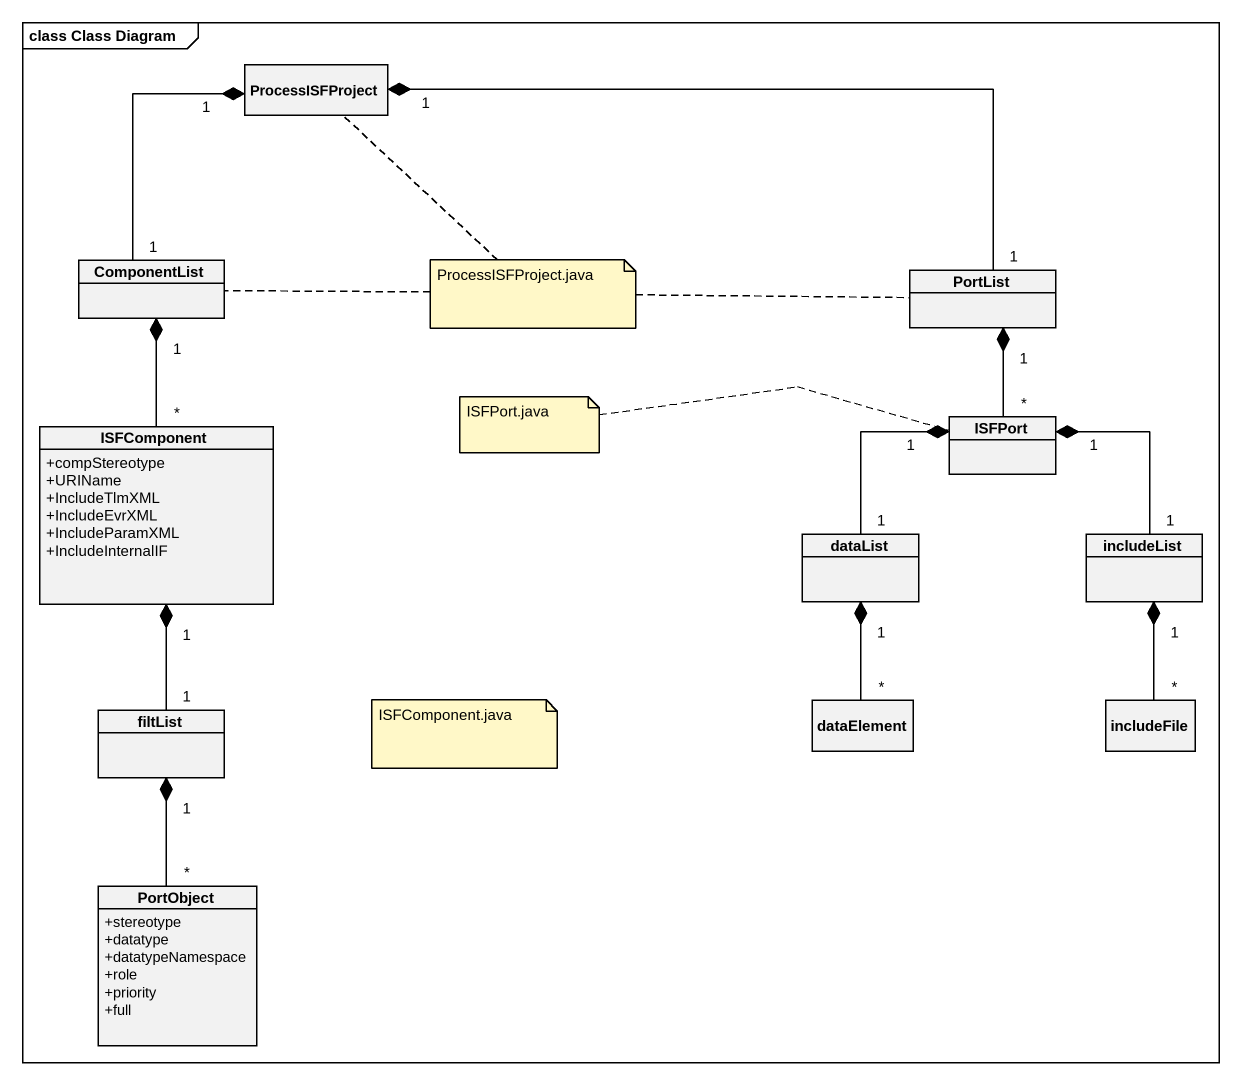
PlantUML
@startuml
mainframe class Class Diagram
hide circle
hide empty members
skinparam classAttributeIconSize 0
class ProcessISFProject
class ComponentList
class PortList
class ISFComponent {
  +compStereotype
  +URIName
  +IncludeTlmXML
  +IncludeEvrXML
  +IncludeParamXML
  +IncludeInternalIF
}
class ISFPort
class dataList
class includeList
class filtList
class dataElement
class includeFile
class PortObject {
  +stereotype
  +datatype
  +datatypeNamespace
  +role
  +priority
  +full
}
ProcessISFProject "1" *-- "1" ComponentList
ProcessISFProject "1" *-right- "1" PortList
ComponentList "1" *-- "*" ISFComponent
PortList "1" *-- "*" ISFPort
ISFComponent "1" *-- "1" filtList
ISFPort "1" *-- "1" dataList
ISFPort "1" *-- "1" includeList
dataList "1" *-- "*" dataElement
includeList "1" *-- "*" includeFile
filtList "1" *-- "*" PortObject
note as N1
  ProcessISFProject.java
end note
N1 .. ProcessISFProject
N1 .. PortList
N1 .. ComponentList
note left of ISFPort : ISFPort.java
note as N3
  ISFComponent.java
end note
@enduml
